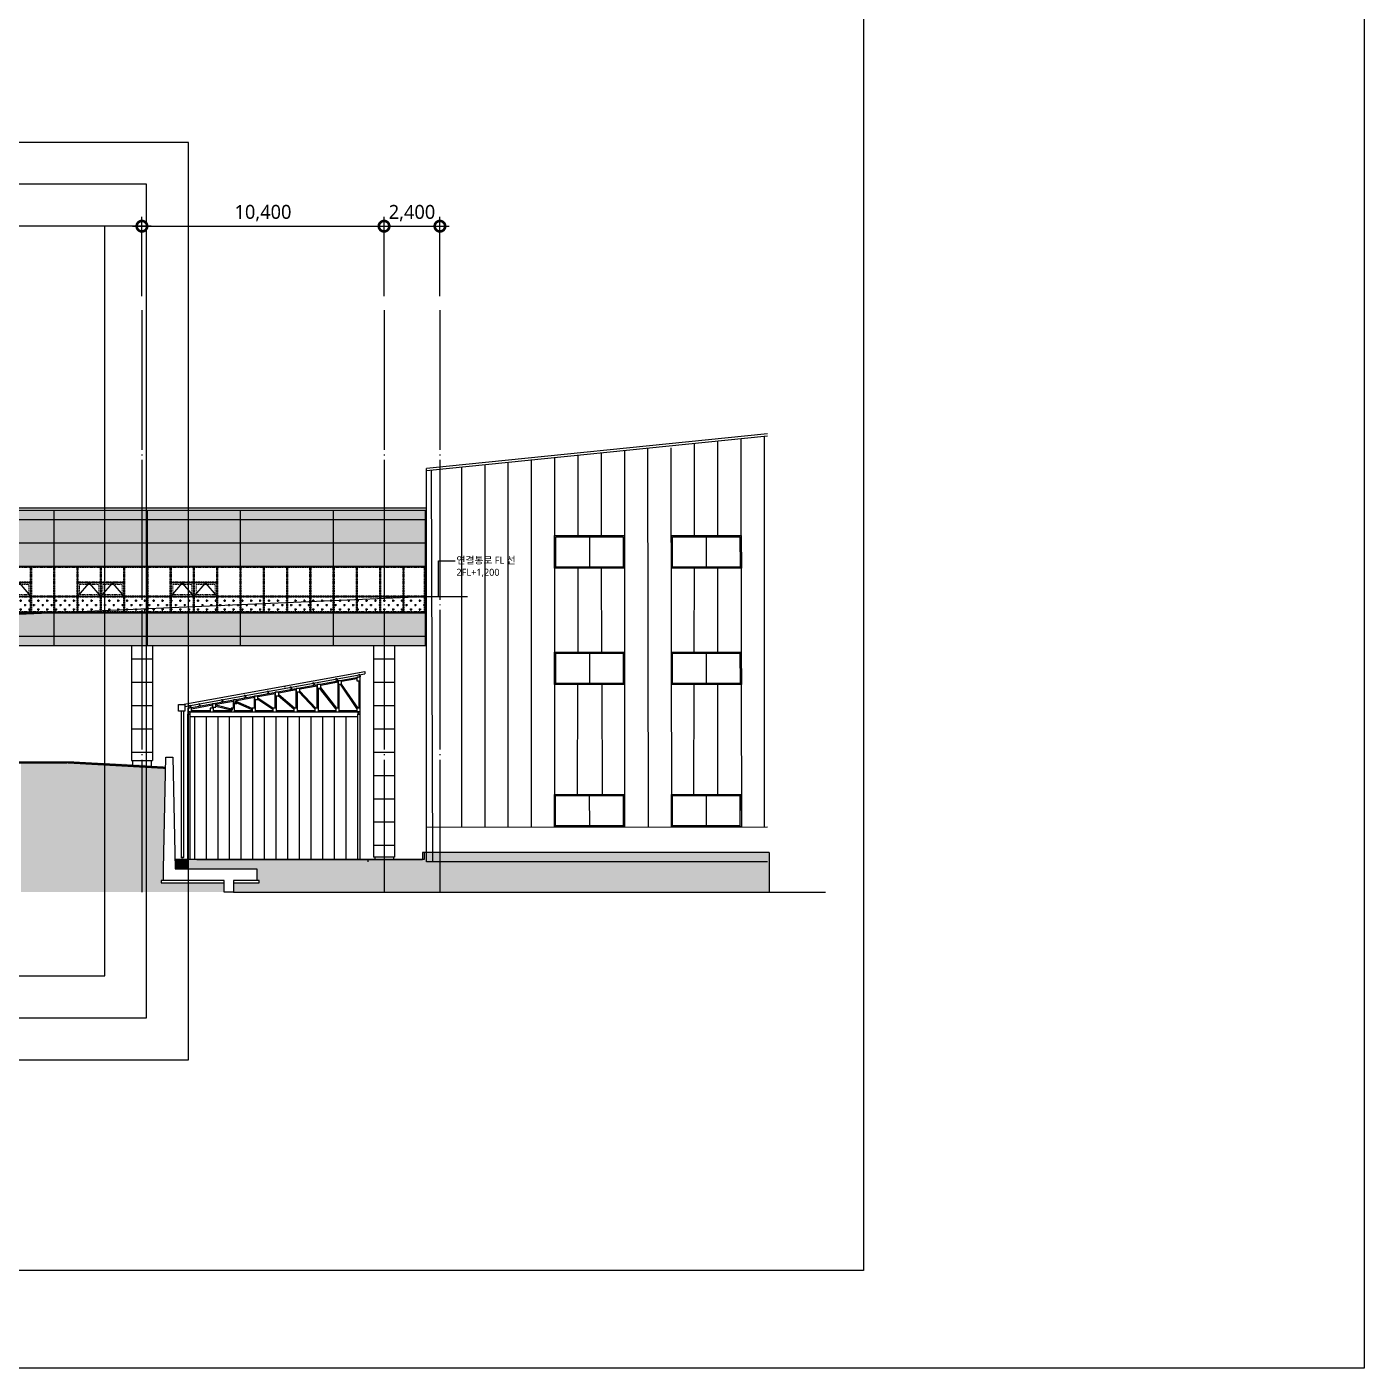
# Model space of a CAD drawing. Header units: millimetres. Extents: x -2325 to 334075, y -552635 to -11738.
# Drawn here: x 276631 to 334075, y -147450 to -89843 of the extents above; entities that cross this region are included whole.
import ezdxf
from ezdxf.xclip import XClip

# ---------------------------------------------------------------- set-up
doc = ezdxf.new("R2010")
doc.units = ezdxf.units.MM
doc.header["$LTSCALE"] = 200
doc.header["$XCLIPFRAME"] = 0
doc.linetypes.add('CEN-GAUN', pattern=[32.2, 30, -1, 0.2, -1])
doc.linetypes.add('HIDDEN', pattern=[0.375, 0.25, -0.125])
doc.layers.get('DEFPOINTS').update_dxf_attribs({"color": 137})
for name, color, linetype in [('backpanel', 252, 'Continuous'), ('CON', 2, 'Continuous'), ('ELE-3', 3, 'Continuous'), ('ELE-8', 8, 'Continuous'), ('HAT', 8, 'Continuous'), ('S-CON', 2, 'Continuous'), ('SOL-254', 254, 'Continuous'), ('WAL', 3, 'Continuous'), ('WIN-OPEN-LINE', 1, 'CEN-GAUN'), ('단면선', 2, 'Continuous')]:
    doc.layers.add(name, color=color, linetype=linetype)
doc.layers.add('CEN', color=1, linetype='CEN-GAUN', plot=False)
doc.layers.add('WIN', color=5, linetype='Continuous', lineweight=0)
doc.styles.add('$0$스타일1', font='malgun.ttf')
doc.styles.add('스타일1', font='malgun.ttf')
doc.dimstyles.new('CJA', dxfattribs={"dimscale": 300, "dimtxt": 2.7, "dimasz": 1, "dimexe": 2, "dimexo": 3, "dimgap": 1, "dimtad": 1, "dimdec": 0, "dimzin": 1, "dimdsep": 46, "dimlunit": 6, "dimtxsty": '$0$스타일1', "dimblk": 'CJDOT', "dimcen": 0.09, "dimdle": 1, "dimclrd": 256, "dimclre": 256, "dimclrt": 3, "dimadec": 0, "dimazin": 0, "dimtfac": 1, "dimtdec": 0, "dimtix": 1, "dimtmove": 2, "dimatfit": 3, "dimldrblk": 'CJDOT', "dimfxl": 1, "dimtolj": 1, "dimtzin": 1, "dimarcsym": 0})

# ---------------------------------------------------------------- blocks, each defined once
blk = doc.blocks.new('ww')
for p, q in [((37688, 70728), (45688, 70728)), ((37688, 69328), (37688, 70728)), ((37738, 70678), (45638, 70678)), ((37738, 69378), (37738, 70678)), ((39184, 70678), (39185, 69378)), ((40634, 70678), (40635, 69378)), ((40684, 70678), (40685, 69378)), ((42688, 70678), (42688, 69378)), ((42738, 70678), (42738, 69378)), ((44188, 70678), (44188, 69378)), ((45638, 70678), (45638, 69378)), ((45688, 70728), (45688, 69328)), ((45688, 69328), (37688, 69328)), ((45638, 69378), (37738, 69378))]:
    blk.add_line(p, q)
blk = doc.blocks.new('k')
at = {"layer": '단면선', "color": 0, "ltscale": 20}
for p, q in [((49123, 18691), (49830, 18691)), ((49123, 18489), (49830, 18489))]:
    blk.add_line(p, q, dxfattribs=at)
for centre, radius, start, end in [((49138, 18590), 102, 98.57434, 278.57434), ((49802, 18592), 103, 268.01544, 74.35178)]:
    blk.add_arc(centre, radius, start, end, dxfattribs=at)
blk = doc.blocks.new('5')
at = {"layer": 'ELE-8', "color": 252, "ltscale": 20}
for p, q in [((30000, 22184), (-500, 19084)), ((30000, 22084), (-500, 18984)), ((30000, 22184), (60493, 19085)), ((30000, 22084), (60493, 18985)), ((60493, 2184), (60493, 19085)), ((16049, 16109), (23949, 16109)), ((16049, 16059), (23949, 16059)), ((16049, 16009), (23949, 16009)), ((16049, 15959), (23949, 15959)), ((16049, 15909), (23949, 15909)), ((16049, 15859), (23949, 15859)), ((16049, 15809), (23949, 15809)), ((16049, 15759), (23949, 15759)), ((16049, 15709), (23949, 15709)), ((16049, 15659), (23949, 15659)), ((16049, 15609), (23949, 15609)), ((16049, 15559), (23949, 15559)), ((43951, 16109), (36051, 16109)), ((43951, 16059), (36051, 16059)), ((43951, 16009), (36051, 16009)), ((43951, 15959), (36051, 15959)), ((43951, 15909), (36051, 15909)), ((43951, 15859), (36051, 15859)), ((43951, 15809), (36051, 15809)), ((43951, 15759), (36051, 15759)), ((43951, 15709), (36051, 15709)), ((43951, 15659), (36051, 15659)), ((43951, 15609), (36051, 15609)), ((43951, 15559), (36051, 15559)), ((16049, 15509), (23949, 15509)), ((16049, 15459), (23949, 15459)), ((16049, 15409), (23949, 15409)), ((16049, 15359), (23949, 15359)), ((16049, 15309), (23949, 15309)), ((16049, 15259), (23949, 15259)), ((16049, 15209), (23949, 15209)), ((16049, 15159), (23949, 15159)), ((16049, 15109), (23949, 15109)), ((16049, 15059), (23949, 15059)), ((16049, 15009), (23949, 15009)), ((43951, 15509), (36051, 15509)), ((43951, 15459), (36051, 15459)), ((43951, 15409), (36051, 15409)), ((43951, 15359), (36051, 15359)), ((43951, 15309), (36051, 15309)), ((43951, 15259), (36051, 15259)), ((43951, 15209), (36051, 15209)), ((43951, 15159), (36051, 15159)), ((43951, 15109), (36051, 15109)), ((43951, 15059), (36051, 15059)), ((43951, 15009), (36051, 15009)), ((16049, 14959), (23949, 14959)), ((16049, 14909), (23949, 14909)), ((16049, 14859), (23949, 14859)), ((43951, 14959), (36051, 14959)), ((43951, 14909), (36051, 14909)), ((43951, 14859), (36051, 14859)), ((-2900, 8418), (-2900, 7220)), ((14400, 7984), (45600, 7984)), ((14400, 6784), (14400, 7984)), ((14400, 7784), (45600, 7784)), ((45600, 6784), (45600, 7984)), ((45600, 6984), (14400, 6984)), ((45600, 6784), (14400, 6784)), ((18002, 2584), (18002, 6784)), ((19997, 6632), (23997, 6631)), ((20047, 6585), (23947, 6584)), ((40003, 6632), (36003, 6631)), ((39953, 6585), (36053, 6584)), ((20046, 5785), (23946, 5784)), ((39954, 5785), (36054, 5784)), ((15404, 2584), (15404, 5284)), ((15404, 5284), (18604, 5284)), ((15454, 2584), (15454, 5284)), ((15565, 5284), (15565, 5284)), ((15940, 2584), (15940, 5284)), ((15990, 2584), (15990, 5284)), ((18052, 2584), (18052, 5284)), ((18554, 5284), (18554, 2584)), ((18604, 5284), (18604, 2584)), ((27589, 2584), (27589, 5284)), ((27589, 5284), (29389, 5284)), ((29389, 5284), (29389, 2584)), ((32411, 5284), (30611, 5284)), ((30611, 5284), (30611, 2584)), ((32411, 2584), (32411, 5284)), ((41409, 5284), (44609, 5284)), ((41409, 2584), (41409, 5284)), ((41459, 2584), (41459, 5284)), ((41570, 5284), (41570, 5284)), ((41945, 2584), (41945, 5284)), ((41995, 2584), (41995, 5284)), ((44007, 2584), (44007, 5284)), ((44057, 2584), (44057, 5284)), ((44559, 5284), (44559, 2584)), ((44609, 5284), (44609, 2584)), ((15404, 4727), (18604, 4721)), ((15404, 4677), (18604, 4671)), ((20046, 4985), (23946, 4984)), ((27589, 4942), (29389, 4942)), ((28489, 4942), (28493, 2584)), ((32411, 4942), (30611, 4942)), ((31511, 4942), (31507, 2584)), ((39954, 4985), (36054, 4984)), ((41409, 4727), (44609, 4721)), ((41409, 4677), (44609, 4671)), ((20046, 4185), (23946, 4184)), ((39954, 4185), (36054, 4184)), ((16306, 3705), (16803, 3705)), ((17237, 3705), (17734, 3705)), ((42311, 3705), (42808, 3705)), ((43242, 3705), (43739, 3705)), ((20046, 3385), (23946, 3384)), ((39954, 3385), (36054, 3384)), ((19996, 2585), (23996, 2584)), ((20046, 2635), (23946, 2634)), ((40004, 2585), (36004, 2584)), ((39954, 2635), (36054, 2634))]:
    blk.add_line(p, q, dxfattribs=at)
at = {"layer": 'ELE-8', "color": 252}
for p, q in [((23000, 21377), (23000, 16198)), ((24000, 21478), (24000, 16083)), ((25000, 21579), (25000, 7984)), ((26000, 21680), (26000, 7984)), ((27000, 21781), (27000, 7984)), ((28000, 21873), (28000, 7984)), ((29000, 21873), (29000, 7984)), ((31000, 21873), (31000, 7984)), ((32000, 21873), (32000, 7984)), ((33000, 21781), (33000, 7984)), ((34000, 21680), (34000, 7984)), ((35000, 21579), (35000, 7984)), ((36000, 21478), (36000, 16083)), ((37000, 21377), (37000, 16198)), ((17000, 20771), (17000, 16198)), ((18000, 20872), (18000, 16198)), ((19000, 20973), (19000, 16198)), ((20000, 20973), (19999, 16198)), ((21000, 21175), (21000, 16198)), ((22000, 21276), (22000, 16198)), ((38000, 21276), (38000, 16198)), ((39000, 21175), (39000, 16198)), ((40000, 20973), (40001, 16198)), ((41000, 20973), (41000, 16198)), ((42000, 20872), (42000, 16198)), ((43000, 20771), (43000, 16198)), ((11000, 20166), (10993, 16198)), ((12000, 20267), (12001, 16198)), ((13000, 20368), (13016, 11198)), ((14000, 20469), (14000, 3684)), ((16000, 20670), (16000, 7984)), ((44000, 20670), (44000, 7984)), ((46000, 20469), (46000, 3684)), ((47000, 20368), (46984, 11198)), ((48000, 20267), (47999, 16198)), ((49000, 20166), (49007, 16198)), ((6000, 19661), (6000, 16197)), ((7000, 19762), (7000, 16197)), ((8000, 19863), (8000, 16037)), ((9000, 19964), (9018, 3684)), ((10000, 19965), (10018, 3685)), ((50000, 19965), (49982, 3685)), ((51000, 19964), (50982, 3684)), ((52000, 19863), (52001, 16197)), ((53000, 19762), (53000, 16197)), ((54000, 19661), (54000, 16197)), ((-500, 19084), (-500, 2584)), ((1000, 19156), (1000, 3684)), ((2000, 19257), (2000, 16034)), ((3000, 19358), (3000, 3684)), ((4000, 19459), (3990, 3684)), ((5000, 19560), (5000, 16197)), ((55000, 19560), (55000, 16197)), ((56000, 19459), (56010, 3684)), ((57000, 19358), (57000, 3684)), ((58000, 19257), (58000, 16034)), ((59000, 19156), (59000, 3684)), ((-300, 19004), (-300, 2584)), ((60300, 19004), (60244, 2184)), ((4999, 16197), (7999, 16197)), ((4999, 14797), (4999, 16197)), ((5049, 16147), (7946, 16147)), ((5049, 14847), (5049, 16147)), ((6496, 16147), (6496, 14847)), ((7946, 16147), (7946, 14847)), ((7999, 16197), (8009, 14797)), ((10020, 14798), (10020, 16198)), ((10020, 16198), (13020, 16198)), ((10070, 14848), (10070, 16148)), ((10070, 16148), (12966, 16148)), ((11516, 16148), (11517, 14848)), ((12966, 16148), (12967, 14848)), ((13020, 16198), (13030, 14798)), ((25000, 16203), (26000, 16203)), ((25040, 16153), (25958, 16153)), ((25040, 14853), (25040, 16153)), ((25958, 14853), (25958, 16153)), ((35000, 16203), (34000, 16203)), ((34960, 16153), (34042, 16153)), ((34042, 14853), (34042, 16153)), ((34960, 14853), (34960, 16153)), ((46980, 16198), (46970, 14798)), ((49980, 16198), (46980, 16198)), ((47034, 16148), (47033, 14848)), ((49930, 16148), (47034, 16148)), ((48484, 16148), (48483, 14848)), ((49930, 14848), (49930, 16148)), ((49980, 14798), (49980, 16198)), ((52001, 16197), (51991, 14797)), ((55001, 16197), (52001, 16197)), ((54951, 16147), (52054, 16147)), ((52054, 16147), (52054, 14847)), ((53504, 16147), (53504, 14847)), ((54951, 14847), (54951, 16147)), ((55001, 14797), (55001, 16197)), ((2000, 16034), (2000, 3684)), ((58000, 16034), (58000, 3684)), ((4999, 14797), (4997, 3684)), ((8009, 14797), (4999, 14797)), ((7946, 14847), (5049, 14847)), ((6007, 14797), (5995, 11197)), ((7001, 14797), (7019, 11197)), ((8009, 14797), (8008, 3684)), ((13030, 14798), (10020, 14798)), ((12967, 14848), (10070, 14848)), ((10991, 14798), (10984, 11198)), ((12002, 14798), (12003, 11198)), ((17000, 14798), (17000, 11198)), ((18000, 14798), (18000, 11198)), ((19000, 14798), (19000, 11198)), ((19999, 14798), (19998, 11198)), ((21000, 14798), (21000, 11198)), ((22000, 14798), (22000, 11198)), ((23000, 14798), (23000, 11198)), ((23999, 14798), (24000, 11083)), ((26000, 14803), (25000, 14803)), ((25958, 14853), (25040, 14853)), ((34000, 14803), (35000, 14803)), ((34042, 14853), (34960, 14853)), ((36001, 14798), (36000, 11083)), ((37000, 14798), (37000, 11198)), ((38000, 14798), (38000, 11198)), ((39000, 14798), (39000, 11198)), ((40001, 14798), (40002, 11198)), ((41000, 14798), (41000, 11198)), ((42000, 14798), (42000, 11198)), ((43000, 14798), (43000, 11198)), ((46970, 14798), (49980, 14798)), ((47033, 14848), (49930, 14848)), ((47998, 14798), (47997, 11198)), ((49009, 14798), (49016, 11198)), ((51991, 14797), (51992, 3684)), ((51991, 14797), (55001, 14797)), ((52054, 14847), (54951, 14847)), ((52999, 14797), (52981, 11197)), ((53993, 14797), (54005, 11197)), ((55001, 14797), (55003, 3684)), ((4999, 11197), (7999, 11197)), ((4999, 9797), (4999, 11197)), ((5049, 11147), (7946, 11147)), ((5049, 9847), (5049, 11147)), ((6496, 11147), (6496, 9847)), ((7946, 11147), (7946, 9847)), ((7999, 11197), (8009, 9797)), ((10020, 11198), (13020, 11198)), ((10020, 9798), (10020, 11198)), ((10070, 11148), (12966, 11148)), ((10070, 9848), (10070, 11148)), ((11516, 11148), (11517, 9848)), ((12966, 11148), (12967, 9848)), ((13020, 11198), (13030, 9798)), ((25000, 11198), (26000, 11198)), ((25040, 11148), (25958, 11148)), ((25040, 9848), (25040, 11148)), ((25958, 9848), (25958, 11148)), ((35000, 11198), (34000, 11198)), ((34960, 11148), (34042, 11148)), ((34042, 9848), (34042, 11148)), ((34960, 9848), (34960, 11148)), ((46980, 11198), (46970, 9798)), ((49980, 11198), (46980, 11198)), ((47034, 11148), (47033, 9848)), ((49930, 11148), (47034, 11148)), ((48484, 11148), (48483, 9848)), ((49930, 9848), (49930, 11148)), ((49980, 9798), (49980, 11198)), ((52001, 11197), (51991, 9797)), ((55001, 11197), (52001, 11197)), ((54951, 11147), (52054, 11147)), ((52054, 11147), (52054, 9847)), ((53504, 11147), (53504, 9847)), ((54951, 9847), (54951, 11147)), ((55001, 9797), (55001, 11197)), ((8009, 9797), (4999, 9797)), ((7946, 9847), (5049, 9847)), ((5990, 9797), (5973, 5084)), ((7026, 9797), (7049, 5084)), ((13030, 9798), (10020, 9798)), ((12967, 9848), (10070, 9848)), ((10982, 9798), (10974, 5085)), ((12004, 9798), (12005, 5085)), ((13018, 9798), (13029, 3685)), ((17000, 9798), (17000, 7984)), ((18000, 9798), (18000, 7984)), ((19000, 9798), (19000, 7984)), ((19997, 9798), (19997, 7984)), ((21000, 9798), (21000, 7984)), ((22000, 9798), (22000, 7984)), ((23000, 9798), (23000, 7984)), ((24000, 9798), (24000, 7984)), ((26000, 9798), (25000, 9798)), ((25958, 9848), (25040, 9848)), ((34000, 9798), (35000, 9798)), ((34042, 9848), (34960, 9848)), ((36000, 9798), (36000, 7984)), ((37000, 9798), (37000, 7984)), ((38000, 9798), (38000, 7984)), ((39000, 9798), (39000, 7984)), ((40003, 9798), (40003, 7984)), ((41000, 9798), (41000, 7984)), ((42000, 9798), (42000, 7984)), ((43000, 9798), (43000, 7984)), ((46970, 9798), (49980, 9798)), ((46982, 9798), (46971, 3685)), ((47033, 9848), (49930, 9848)), ((47996, 9798), (47995, 5085)), ((49018, 9798), (49026, 5085)), ((51991, 9797), (55001, 9797)), ((52054, 9847), (54951, 9847)), ((52974, 9797), (52951, 5084)), ((54010, 9797), (54027, 5084)), ((-2900, 8418), (-500, 8418)), ((-2900, 8218), (-500, 8218)), ((30000, 8584), (30000, -316)), ((-500, 7418), (-2900, 7419)), ((-500, 7218), (-2900, 7220)), ((16000, 6784), (15990, 5284)), ((17000, 6784), (17000, 5284)), ((19000, 6784), (19000, 3684)), ((19997, 6632), (19996, 2585)), ((20047, 6585), (20046, 2635)), ((23947, 6584), (23946, 2634)), ((23997, 6631), (23996, 2584)), ((25000, 3683), (25000, 6784)), ((26000, 3683), (26000, 6784)), ((27000, 6784), (27000, 3684)), ((28000, 6784), (28000, 5284)), ((29000, 6784), (29000, 5284)), ((31000, 6784), (31000, 5284)), ((32000, 6784), (32000, 5284)), ((33000, 6784), (33000, 3684)), ((34000, 3683), (34000, 6784)), ((35000, 3683), (35000, 6784)), ((36003, 6631), (36004, 2584)), ((36053, 6584), (36054, 2634)), ((39953, 6585), (39954, 2635)), ((40003, 6632), (40004, 2585)), ((41000, 6784), (41000, 3684)), ((42000, 6784), (42000, 5284)), ((43000, 6784), (43000, 5284)), ((44000, 6784), (44007, 5284)), ((4997, 5084), (7997, 5084)), ((4997, 3684), (4997, 5084)), ((5047, 5034), (7944, 5034)), ((5047, 3734), (5047, 5034)), ((6494, 5034), (6495, 3734)), ((7944, 5034), (7945, 3734)), ((7997, 5084), (8008, 3684)), ((10018, 5085), (13018, 5085)), ((10018, 3685), (10018, 5085)), ((10068, 5035), (12965, 5035)), ((10068, 3735), (10068, 5035)), ((11515, 5035), (11516, 3735)), ((12965, 5035), (12966, 3735)), ((13018, 5085), (13029, 3685)), ((17000, 4674), (16999, 2584)), ((25000, 5083), (26000, 5083)), ((25040, 5033), (25958, 5033)), ((25040, 3733), (25040, 5033)), ((25958, 3733), (25958, 5033)), ((35000, 5083), (34000, 5083)), ((34960, 5033), (34042, 5033)), ((34042, 3733), (34042, 5033)), ((34960, 3733), (34960, 5033)), ((43005, 4674), (43004, 2584)), ((46982, 5085), (46971, 3685)), ((49982, 5085), (46982, 5085)), ((47035, 5035), (47034, 3735)), ((49932, 5035), (47035, 5035)), ((48485, 5035), (48484, 3735)), ((49932, 3735), (49932, 5035)), ((49982, 3685), (49982, 5085)), ((52003, 5084), (51992, 3684)), ((55003, 5084), (52003, 5084)), ((52056, 5034), (52055, 3734)), ((54953, 5034), (52056, 5034)), ((53506, 5034), (53505, 3734)), ((54953, 3734), (54953, 5034)), ((55003, 3684), (55003, 5084)), ((-300, 3684), (15404, 3684)), ((7945, 3734), (5047, 3734)), ((13029, 3685), (10018, 3685)), ((12966, 3735), (10068, 3735)), ((18604, 3684), (19996, 3684)), ((23996, 3684), (27589, 3684)), ((26000, 3683), (25000, 3683)), ((25958, 3733), (25040, 3733)), ((29389, 3684), (30611, 3684)), ((36004, 3684), (32411, 3684)), ((34000, 3683), (35000, 3683)), ((34042, 3733), (34960, 3733)), ((41409, 3684), (40004, 3684)), ((60493, 3677), (44609, 3684)), ((46971, 3685), (49982, 3685)), ((47034, 3735), (49932, 3735)), ((51992, 3684), (55003, 3684)), ((52055, 3734), (54953, 3734)), ((-4200, 2584), (60675, 2584)), ((60675, 2584), (60675, 2284)), ((-4200, 2184), (60493, 2184)), ((70376, 2284), (60675, 2284))]:
    blk.add_line(p, q, dxfattribs=at)
for name, p in [('ww', (-21689, -54530)), ('ww', (-21688, -59530)), ('k', (-28878, -13996)), ('k', (-27930, -13996)), ('k', (-27011, -13996)), ('k', (-26105, -13996))]:
    blk.add_blockref(name, p, dxfattribs=at)
at = {"layer": 'ELE-8', "color": 252, "xscale": -1}
for name, p in [('ww', (81689, -54530)), ('ww', (81688, -59530)), ('k', (86105, -13996)), ('k', (87011, -13996)), ('k', (87930, -13996)), ('k', (88878, -13996))]:
    blk.add_blockref(name, p, dxfattribs=at)
blk = doc.blocks.new('23267')
at = {"layer": 'S-CON', "color": 252}
for p, q in [((3710, 5791), (3600, 1000)), ((4010, 5791), (3710, 5791)), ((4100, 1000), (4010, 5791)), ((3600, 1000), (100, 1000)), ((100, 1000), (100, 500)), ((4100, 500), (4100, 1000)), ((0, 400), (0, 500)), ((0, 500), (100, 500)), ((1100, 400), (0, 400)), ((100, 500), (1100, 500)), ((1100, 500), (1100, 0)), ((1100, 0), (1500, 0)), ((1500, 0), (1500, 500)), ((1500, 500), (4100, 500)), ((4200, 400), (1500, 400)), ((4100, 500), (4200, 500)), ((4200, 500), (4200, 400))]:
    blk.add_line(p, q, dxfattribs=at)
blk = doc.blocks.new('22동')
at = {"layer": 'ELE-8'}
h = blk.add_hatch(dxfattribs=at)
h.set_pattern_fill('_USER,N', color=252, scale=500, angle=90, style=0, pattern_type=0)
h.set_pattern_definition([(90, (-32343.63, 121800.8), (-500, 3e-14), [])])
h.paths.add_polyline_path([(3485, -3806), (3485, 2344), (-3715, 2344), (-3715, -3806)])
at = {"layer": 'ELE-8', "color": 252}
for p, q in [((-4015, 4278), (-4015, 4177)), ((3835, 2852), (-4015, 4278)), ((3718, 2772), (-4015, 4177)), ((3585, 2694), (-3815, 4048)), ((-3815, 2694), (-3815, 4048)), ((-3765, 2694), (-3765, 3871)), ((-3719, 2694), (-3015, 3733)), ((-3015, 3851), (-3665, 3970)), ((-3665, 2685), (-2961, 3724)), ((-2915, 2694), (-2915, 3724)), ((-2115, 3686), (-2865, 3823)), ((-2865, 2694), (-2865, 3823)), ((-2813, 2694), (-2115, 3580)), ((-2765, 2674), (-2067, 3560)), ((-2015, 2694), (-2015, 3560)), ((-1215, 3522), (-1965, 3659)), ((-1965, 2694), (-1965, 3659)), ((-315, 3357), (-1065, 3494)), ((-1065, 2694), (-1065, 3494)), ((-1904, 2694), (-1215, 3427)), ((-1865, 2663), (-1176, 3395)), ((-1115, 2694), (-1115, 3395)), ((-991, 2694), (-315, 3274)), ((-965, 2651), (-289, 3230)), ((-215, 2694), (-215, 3230)), ((585, 3192), (-165, 3330)), ((-165, 2694), (-165, 3330)), ((-65, 2693), (585, 3121)), ((-65, 2633), (592, 3066)), ((685, 2694), (685, 3066)), ((1485, 3028), (735, 3165)), ((735, 2694), (735, 3165)), ((835, 2680), (1550, 2999)), ((835, 2625), (1570, 2953)), ((1585, 2694), (1585, 2901)), ((2385, 2863), (1635, 3000)), ((1635, 2694), (1635, 3000)), ((-3815, -3806), (-3815, 2444)), ((-3715, -3806), (-3715, 2444)), ((3485, 2344), (-3715, 2344)), ((3485, 2344), (-3715, 2344)), ((-2915, 2594), (-3665, 2594)), ((3435, 2544), (-3665, 2544)), ((-2015, 2594), (-2765, 2594)), ((-1115, 2594), (-1865, 2594)), ((-215, 2594), (-965, 2594)), ((685, 2594), (-65, 2594)), ((1585, 2594), (835, 2594)), ((1654, 2644), (2385, 2819)), ((1666, 2595), (2385, 2768)), ((2485, 2594), (1735, 2594)), ((2485, 2694), (2485, 2736)), ((3435, 2671), (2535, 2836)), ((2535, 2694), (2535, 2836)), ((3435, 2594), (2635, 2594)), ((3485, -3806), (3485, 2444)), ((3585, -3806), (3585, 2444)), ((3777, 2573), (3777, -3723)), ((3877, 2573), (3877, -3723)), ((-4140, -3806), (-4140, -3906)), ((-4140, -3806), (3910, -3806)), ((3910, -3806), (3910, -3906)), ((3910, -3906), (4142, -3906))]:
    blk.add_line(p, q, dxfattribs=at)
for points in [[(-3748, 4137), (-3797, 4146), (-3815, 4048), (-3766, 4039), (-3762, 4059), (-3767, 4060), (-3770, 4045), (-3809, 4052), (-3793, 4141), (-3754, 4133), (-3756, 4119), (-3751, 4118)], [(-3665, 3871), (-3815, 3871), (-3815, 4048), (-3665, 4021)], [(-2865, 3724), (-3015, 3724), (-3015, 3874), (-2865, 3874)], [(-2764, 3958), (-2813, 3967), (-2831, 3868), (-2782, 3859), (-2778, 3879), (-2783, 3880), (-2786, 3865), (-2825, 3872), (-2809, 3961), (-2770, 3953), (-2773, 3939), (-2768, 3938)], [(-1965, 3560), (-2115, 3560), (-2115, 3710), (-1965, 3710)], [(-1780, 3778), (-1830, 3787), (-1848, 3688), (-1798, 3679), (-1795, 3699), (-1800, 3700), (-1802, 3685), (-1842, 3692), (-1826, 3781), (-1786, 3774), (-1789, 3759), (-1784, 3758)], [(-1065, 3395), (-1215, 3395), (-1215, 3545), (-1065, 3545)], [(-797, 3598), (-846, 3607), (-864, 3508), (-815, 3499), (-811, 3519), (-816, 3520), (-819, 3505), (-858, 3512), (-842, 3601), (-803, 3594), (-805, 3579), (-800, 3578)], [(-165, 3230), (-315, 3230), (-315, 3380), (-165, 3380)], [(187, 3418), (138, 3427), (120, 3328), (169, 3319), (173, 3339), (168, 3340), (165, 3325), (126, 3332), (142, 3421), (181, 3414), (178, 3399), (183, 3398)], [(735, 3066), (585, 3066), (585, 3216), (735, 3216)], [(1171, 3238), (1121, 3247), (1103, 3148), (1153, 3139), (1156, 3159), (1151, 3160), (1149, 3145), (1109, 3152), (1125, 3241), (1165, 3234), (1162, 3219), (1167, 3218)], [(1635, 2901), (1485, 2901), (1485, 3051), (1635, 3051)], [(2154, 3058), (2105, 3067), (2087, 2968), (2136, 2959), (2140, 2979), (2135, 2980), (2132, 2965), (2093, 2972), (2109, 3061), (2148, 3054), (2146, 3039), (2151, 3038)], [(2535, 2736), (2385, 2736), (2385, 2886), (2535, 2886)], [(3138, 2878), (3089, 2887), (3071, 2788), (3120, 2780), (3124, 2799), (3119, 2800), (3116, 2785), (3077, 2793), (3093, 2881), (3132, 2874), (3129, 2859), (3134, 2858)], [(-3665, 2544), (-3815, 2544), (-3815, 2694), (-3665, 2694)], [(-3715, 2444), (-3815, 2444), (-3815, 2544), (-3715, 2544)], [(-3719, 2448), (-3811, 2448), (-3811, 2540), (-3719, 2540)], [(-2765, 2544), (-2915, 2544), (-2915, 2694), (-2765, 2694)], [(-1865, 2544), (-2015, 2544), (-2015, 2694), (-1865, 2694)], [(-965, 2544), (-1115, 2544), (-1115, 2694), (-965, 2694)], [(-65, 2544), (-215, 2544), (-215, 2694), (-65, 2694)], [(835, 2544), (685, 2544), (685, 2694), (835, 2694)], [(1735, 2544), (1585, 2544), (1585, 2694), (1735, 2694)], [(2635, 2544), (2485, 2544), (2485, 2694), (2635, 2694)], [(3531, 2806), (3482, 2815), (3464, 2717), (3513, 2708), (3517, 2727), (3512, 2728), (3509, 2713), (3470, 2721), (3486, 2809), (3526, 2802), (3523, 2787), (3528, 2786)], [(3585, 2444), (3485, 2444), (3485, 2544), (3585, 2544)], [(3581, 2448), (3489, 2448), (3489, 2540), (3581, 2540)], [(3718, 2573), (3995, 2573), (3995, 2852), (3718, 2852)]]:
    blk.add_lwpolyline(points, close=True, dxfattribs=at)
at = {"layer": 'ELE-8', "color": 252, "const_width": 40}
blk.add_lwpolyline([(-596, 3624, 1), (-556, 3624, 1)], format="xyb", close=True, dxfattribs=at)
at = {"layer": 'ELE-8', "color": 252}
blk.add_lwpolyline([(3435, 2722), (3585, 2694), (3585, 2544), (3435, 2544), (3435, 2722)], dxfattribs=at)
at = {"layer": 'ELE-8', "color": 252, "extrusion": (0, 0, -1)}
blk.add_ellipse((3827, -3723), major_axis=(-50, 0), ratio=0.373538, dxfattribs=at)
blk = doc.blocks.new('_DotSmall')
at = {"color": 0, "linetype": 'ByBlock', "const_width": 0.5}
blk.add_lwpolyline([(-0.0625, 0, 1), (0.0625, 0, 1)], format="xyb", close=True, dxfattribs=at)
blk = doc.blocks.new('*D140')
at = {"layer": 'DEFPOINTS', "lineweight": -2, "transparency": 16777216}
for p, q in [((281975, -98406), (266925, -98406)), ((267325, -101406), (267325, -98006)), ((281575, -101406), (281575, -98006))]:
    blk.add_line(p, q, dxfattribs=at)
at = {"layer": 'DEFPOINTS', "color": 0, "transparency": 16777216}
for p in [(267325, -98406), (267325, -102006), (281575, -102006)]:
    blk.add_point(p, dxfattribs=at)
at = {"layer": 'DEFPOINTS', "lineweight": -2, "transparency": 16777216, "xscale": 900, "yscale": 900, "zscale": 900, "rotation": 180}
blk.add_blockref('_DotSmall', (267325, -98406), dxfattribs=at)
at = {"layer": 'DEFPOINTS', "lineweight": -2, "transparency": 16777216, "xscale": 900, "yscale": 900, "zscale": 900}
blk.add_blockref('_DotSmall', (281575, -98406), dxfattribs=at)
at = {"layer": 'DEFPOINTS', "color": 3, "transparency": 16777216, "insert": (274450, -97844), "char_height": 600, "attachment_point": 5, "style": '$0$스타일1'}
blk.add_mtext('\\A1;14,250', dxfattribs=at)
blk = doc.blocks.new('CJDOT')
blk.add_line((-2, 0), (2, 0))
at = {"const_width": 0.5}
blk.add_lwpolyline([(-0.25, 0, 1), (0.25, 0, 1)], format="xyb", close=True, dxfattribs=at)
blk = doc.blocks.new('*D141')
at = {"layer": 'DEFPOINTS', "lineweight": -2, "transparency": 16777216}
for p, q in [((281175, -98406), (292375, -98406)), ((281575, -101406), (281575, -98006)), ((291975, -101406), (291975, -98006))]:
    blk.add_line(p, q, dxfattribs=at)
at = {"layer": 'DEFPOINTS', "color": 0, "transparency": 16777216}
for p in [(291975, -98406), (281575, -102006), (291975, -102006)]:
    blk.add_point(p, dxfattribs=at)
at = {"layer": 'DEFPOINTS', "lineweight": -2, "transparency": 16777216, "xscale": 900, "yscale": 900, "zscale": 900, "rotation": 180}
blk.add_blockref('_DotSmall', (281575, -98406), dxfattribs=at)
at = {"layer": 'DEFPOINTS', "lineweight": -2, "transparency": 16777216, "xscale": 900, "yscale": 900, "zscale": 900}
blk.add_blockref('_DotSmall', (291975, -98406), dxfattribs=at)
at = {"layer": 'DEFPOINTS', "color": 3, "transparency": 16777216, "insert": (286775, -97844), "char_height": 600, "attachment_point": 5, "style": '$0$스타일1'}
blk.add_mtext('\\A1;10,400', dxfattribs=at)
blk = doc.blocks.new('*D142')
at = {"layer": 'DEFPOINTS', "lineweight": -2, "transparency": 16777216}
for p, q in [((291575, -98406), (294775, -98406)), ((291975, -101406), (291975, -98006)), ((294375, -101406), (294375, -98006))]:
    blk.add_line(p, q, dxfattribs=at)
at = {"layer": 'DEFPOINTS', "color": 0, "transparency": 16777216}
for p in [(294375, -98406), (291975, -102006), (294375, -102006)]:
    blk.add_point(p, dxfattribs=at)
at = {"layer": 'DEFPOINTS', "lineweight": -2, "transparency": 16777216, "xscale": 900, "yscale": 900, "zscale": 900, "rotation": 180}
blk.add_blockref('_DotSmall', (291975, -98406), dxfattribs=at)
at = {"layer": 'DEFPOINTS', "lineweight": -2, "transparency": 16777216, "xscale": 900, "yscale": 900, "zscale": 900}
blk.add_blockref('_DotSmall', (294375, -98406), dxfattribs=at)
at = {"layer": 'DEFPOINTS', "color": 3, "transparency": 16777216, "insert": (293175, -97846), "char_height": 600, "attachment_point": 5, "style": '$0$스타일1'}
blk.add_mtext('\\A1;2,400', dxfattribs=at)
blk = doc.blocks.new('B-AW-45')
at = {"layer": 'backpanel'}
h = blk.add_hatch(dxfattribs=at)
h.set_pattern_fill('CROSS', color=256, scale=30)
h.set_pattern_definition([(0, (-5, 0), (190.5, 190.5), [95.25, -285.75]), (90, (42.62, -47.62), (-190.5, 190.5), [95.25, -285.75])])
h.paths.add_polyline_path([(10, 1200), (-900, 1200), (-900, 560), (10, 560)])
h = blk.add_hatch(dxfattribs=at)
h.set_pattern_fill('CROSS', color=256, scale=30)
h.paths.add_polyline_path([(1005, 1200), (65, 1200), (65, 560), (1005, 560)])
h = blk.add_hatch(dxfattribs=at)
h.set_pattern_fill('CROSS', color=256, scale=30)
h.paths.add_polyline_path([(2005, 1200), (1065, 1200), (1065, 560), (2005, 560)])
h = blk.add_hatch(dxfattribs=at)
h.set_pattern_fill('CROSS', color=256, scale=30)
h.paths.add_polyline_path([(3005, 1200), (2065, 1200), (2065, 560), (3005, 560)])
h = blk.add_hatch(dxfattribs=at)
h.set_pattern_fill('CROSS', color=256, scale=30)
h.paths.add_polyline_path([(4005, 1200), (3065, 1200), (3065, 560), (4005, 560)])
h = blk.add_hatch(dxfattribs=at)
h.set_pattern_fill('CROSS', color=256, scale=30)
h.paths.add_polyline_path([(5005, 1200), (4065, 1200), (4065, 560), (5005, 560)])
h = blk.add_hatch(dxfattribs=at)
h.set_pattern_fill('CROSS', color=256, scale=30)
h.paths.add_polyline_path([(6005, 1200), (5065, 1200), (5065, 560), (6005, 560)])
h = blk.add_hatch(dxfattribs=at)
h.set_pattern_fill('CROSS', color=256, scale=30)
h.paths.add_polyline_path([(7005, 1200), (6065, 1200), (6065, 560), (7005, 560)])
h = blk.add_hatch(dxfattribs=at)
h.set_pattern_fill('CROSS', color=256, scale=30)
h.paths.add_polyline_path([(8005, 1200), (7065, 1200), (7065, 560), (8005, 560)])
h = blk.add_hatch(dxfattribs=at)
h.set_pattern_fill('CROSS', color=256, scale=30)
h.paths.add_polyline_path([(9005, 1200), (8065, 1200), (8065, 560), (9005, 560)])
h = blk.add_hatch(dxfattribs=at)
h.set_pattern_fill('CROSS', color=256, scale=30)
h.paths.add_polyline_path([(10005, 1200), (9065, 1200), (9065, 560), (10005, 560)])
h = blk.add_hatch(dxfattribs=at)
h.set_pattern_fill('CROSS', color=256, scale=30)
h.paths.add_polyline_path([(11005, 1200), (10065, 1200), (10065, 560), (11005, 560)])
h = blk.add_hatch(dxfattribs=at)
h.set_pattern_fill('CROSS', color=256, scale=30)
h.paths.add_polyline_path([(12005, 1200), (11065, 1200), (11065, 560), (12005, 560)])
h = blk.add_hatch(dxfattribs=at)
h.set_pattern_fill('CROSS', color=256, scale=30)
h.paths.add_polyline_path([(13005, 1200), (12065, 1200), (12065, 560), (13005, 560)])
h = blk.add_hatch(dxfattribs=at)
h.set_pattern_fill('CROSS', color=256, scale=30)
h.paths.add_polyline_path([(14005, 1200), (13065, 1200), (13065, 560), (14005, 560)])
h = blk.add_hatch(dxfattribs=at)
h.set_pattern_fill('CROSS', color=256, scale=30)
h.paths.add_polyline_path([(15005, 1200), (14065, 1200), (14065, 560), (15005, 560)])
h = blk.add_hatch(dxfattribs=at)
h.set_pattern_fill('CROSS', color=256, scale=30)
h.paths.add_polyline_path([(16005, 1200), (15065, 1200), (15065, 560), (16005, 560)])
h = blk.add_hatch(dxfattribs=at)
h.set_pattern_fill('CROSS', color=256, scale=30)
h.paths.add_polyline_path([(17005, 1200), (16065, 1200), (16065, 560), (17005, 560)])
h = blk.add_hatch(dxfattribs=at)
h.set_pattern_fill('CROSS', color=256, scale=30)
h.paths.add_polyline_path([(18005, 1200), (17065, 1200), (17065, 560), (18005, 560)])
h = blk.add_hatch(dxfattribs=at)
h.set_pattern_fill('CROSS', color=256, scale=30)
h.paths.add_polyline_path([(19005, 1200), (18065, 1200), (18065, 560), (19005, 560)])
h = blk.add_hatch(dxfattribs=at)
h.set_pattern_fill('CROSS', color=256, scale=30)
h.paths.add_polyline_path([(20005, 1200), (19065, 1200), (19065, 560), (20005, 560)])
h = blk.add_hatch(dxfattribs=at)
h.set_pattern_fill('CROSS', color=256, scale=30)
h.paths.add_polyline_path([(21005, 1200), (20065, 1200), (20065, 560), (21005, 560)])
h = blk.add_hatch(dxfattribs=at)
h.set_pattern_fill('CROSS', color=256, scale=30)
h.paths.add_polyline_path([(22005, 1200), (21065, 1200), (21065, 560), (22005, 560)])
h = blk.add_hatch(dxfattribs=at)
h.set_pattern_fill('CROSS', color=256, scale=30)
h.paths.add_polyline_path([(23005, 1200), (22065, 1200), (22065, 560), (23005, 560)])
h = blk.add_hatch(dxfattribs=at)
h.set_pattern_fill('CROSS', color=256, scale=30)
h.paths.add_polyline_path([(24005, 1200), (23065, 1200), (23065, 560), (24005, 560)])
h = blk.add_hatch(dxfattribs=at)
h.set_pattern_fill('CROSS', color=256, scale=30)
h.paths.add_polyline_path([(25005, 1200), (24065, 1200), (24065, 560), (25005, 560)])
h = blk.add_hatch(dxfattribs=at)
h.set_pattern_fill('CROSS', color=256, scale=30)
h.paths.add_polyline_path([(26005, 1200), (25065, 1200), (25065, 560), (26005, 560)])
h = blk.add_hatch(dxfattribs=at)
h.set_pattern_fill('CROSS', color=256, scale=30)
h.paths.add_polyline_path([(26925, 1200), (26065, 1200), (26065, 560), (26925, 560)])
at = {"layer": 'WIN', "color": 252}
for p, q in [((-880, 2470), (-880, 530)), ((-880, 2470), (26955, 2470)), ((35, 2470), (35, 530)), ((1035, 2470), (1035, 530)), ((2035, 2470), (2035, 530)), ((3035, 2470), (3035, 530)), ((4035, 2470), (4035, 530)), ((5035, 2470), (5035, 530)), ((6035, 2470), (6035, 530)), ((7035, 2470), (7035, 530)), ((8035, 2470), (8035, 530)), ((9035, 2470), (9035, 530)), ((10035, 2470), (10035, 530)), ((11035, 2470), (11035, 530)), ((12035, 2470), (12035, 530)), ((13035, 2470), (13035, 530)), ((14035, 2470), (14035, 530)), ((15035, 2470), (15035, 530)), ((16035, 2470), (16035, 530)), ((17035, 2470), (17035, 530)), ((18035, 2470), (18035, 530)), ((19035, 2470), (19035, 530)), ((20035, 2470), (20035, 530)), ((21035, 2470), (21035, 530)), ((22035, 2470), (22035, 530)), ((23035, 2470), (23035, 530)), ((24035, 2470), (24035, 530)), ((25035, 2470), (25035, 530)), ((26035, 2470), (26035, 530)), ((10035, 1800), (8035, 1800)), ((14035, 1800), (12035, 1800)), ((18035, 1800), (16035, 1800)), ((22035, 1800), (20035, 1800)), ((-880, 1200), (26955, 1200)), ((-880, 530), (26955, 530))]:
    blk.add_line(p, q, dxfattribs=at)
at = {"layer": 'WIN', "color": 252, "linetype": 'HIDDEN'}
for p, q in [((-850, 2470), (-850, 530)), ((-850, 2440), (5, 2440)), ((5, 2470), (5, 530)), ((65, 2470), (65, 530)), ((65, 2440), (1005, 2440)), ((1005, 2470), (1005, 530)), ((1065, 2470), (1065, 530)), ((1065, 2440), (2005, 2440)), ((2005, 2470), (2005, 530)), ((2065, 2470), (2065, 530)), ((2065, 2440), (3005, 2440)), ((3005, 2470), (3005, 530)), ((3065, 2470), (3065, 530)), ((3065, 2440), (4005, 2440)), ((4005, 2470), (4005, 530)), ((4065, 2470), (4065, 530)), ((4065, 2440), (5005, 2440)), ((5005, 2470), (5005, 530)), ((5065, 2470), (5065, 530)), ((5065, 2440), (6005, 2440)), ((6005, 2470), (6005, 530)), ((6065, 2470), (6065, 530)), ((6065, 2440), (7005, 2440)), ((7005, 2470), (7005, 530)), ((7065, 2470), (7065, 530)), ((7065, 2440), (8005, 2440)), ((8005, 2470), (8005, 530)), ((8065, 2470), (8065, 530)), ((8065, 2440), (9005, 2440)), ((9005, 2470), (9005, 530)), ((9065, 2470), (9065, 530)), ((9065, 2440), (10005, 2440)), ((10005, 2470), (10005, 530)), ((10065, 2470), (10065, 530)), ((10065, 2440), (11005, 2440)), ((11005, 2470), (11005, 530)), ((11065, 2470), (11065, 530)), ((11065, 2440), (12005, 2440)), ((12005, 2470), (12005, 530)), ((12065, 2470), (12065, 530)), ((12065, 2440), (13005, 2440)), ((13005, 2470), (13005, 530)), ((13065, 2470), (13065, 530)), ((13065, 2440), (14005, 2440)), ((14005, 2470), (14005, 530)), ((14065, 2470), (14065, 530)), ((14065, 2440), (15005, 2440)), ((15005, 2470), (15005, 530)), ((15065, 2470), (15065, 530)), ((15065, 2440), (16005, 2440)), ((16005, 2470), (16005, 530)), ((16065, 2470), (16065, 530)), ((16065, 2440), (17005, 2440)), ((17005, 2470), (17005, 530)), ((17065, 2470), (17065, 530)), ((17065, 2440), (18005, 2440)), ((18005, 2470), (18005, 530)), ((18065, 2470), (18065, 530)), ((18065, 2440), (19005, 2440)), ((19005, 2470), (19005, 530)), ((19065, 2470), (19065, 530)), ((19065, 2440), (20005, 2440)), ((20005, 2470), (20005, 530)), ((20065, 2470), (20065, 530)), ((20065, 2440), (21005, 2440)), ((21005, 2470), (21005, 530)), ((21065, 2470), (21065, 530)), ((21065, 2440), (22005, 2440)), ((22005, 2470), (22005, 530)), ((22065, 2470), (22065, 530)), ((22065, 2440), (23005, 2440)), ((23005, 2470), (23005, 530)), ((23065, 2470), (23065, 530)), ((23065, 2440), (24005, 2440)), ((24005, 2470), (24005, 530)), ((24065, 2470), (24065, 530)), ((24065, 2440), (25005, 2440)), ((25005, 2470), (25005, 530)), ((25065, 2470), (25065, 530)), ((25065, 2440), (26005, 2440)), ((26005, 2470), (26005, 530)), ((26065, 2470), (26065, 530)), ((26065, 2440), (26925, 2440)), ((26925, 2470), (26925, 530)), ((26955, 2470), (26955, 530)), ((10005, 1830), (8065, 1830)), ((10005, 1770), (8065, 1770)), ((14005, 1830), (12065, 1830)), ((14005, 1770), (12065, 1770)), ((18005, 1830), (16065, 1830)), ((18005, 1770), (16065, 1770)), ((22005, 1830), (20065, 1830)), ((22005, 1770), (20065, 1770)), ((-850, 1230), (5, 1230)), ((-850, 1170), (5, 1170)), ((65, 1230), (1005, 1230)), ((65, 1170), (1005, 1170)), ((1065, 1230), (2005, 1230)), ((1065, 1170), (2005, 1170)), ((2065, 1230), (3005, 1230)), ((2065, 1170), (3005, 1170)), ((3065, 1230), (4005, 1230)), ((3065, 1170), (4005, 1170)), ((4065, 1230), (5005, 1230)), ((4065, 1170), (5005, 1170)), ((5065, 1230), (6005, 1230)), ((5065, 1170), (6005, 1170)), ((6065, 1230), (7005, 1230)), ((6065, 1170), (7005, 1170)), ((7065, 1230), (8005, 1230)), ((7065, 1170), (8005, 1170)), ((8065, 1230), (9005, 1230)), ((8065, 1170), (9005, 1170)), ((9065, 1230), (10005, 1230)), ((9065, 1170), (10005, 1170)), ((10065, 1230), (11005, 1230)), ((10065, 1170), (11005, 1170)), ((11065, 1230), (12005, 1230)), ((11065, 1170), (12005, 1170)), ((12065, 1230), (13005, 1230)), ((12065, 1170), (13005, 1170)), ((13065, 1230), (14005, 1230)), ((13065, 1170), (14005, 1170)), ((14065, 1230), (15005, 1230)), ((14065, 1170), (15005, 1170)), ((15065, 1230), (16005, 1230)), ((15065, 1170), (16005, 1170)), ((16065, 1230), (17005, 1230)), ((16065, 1170), (17005, 1170)), ((17065, 1230), (18005, 1230)), ((17065, 1170), (18005, 1170)), ((18065, 1230), (19005, 1230)), ((18065, 1170), (19005, 1170)), ((19065, 1230), (20005, 1230)), ((19065, 1170), (20005, 1170)), ((20065, 1230), (21005, 1230)), ((20065, 1170), (21005, 1170)), ((21065, 1230), (22005, 1230)), ((21065, 1170), (22005, 1170)), ((22065, 1230), (23005, 1230)), ((22065, 1170), (23005, 1170)), ((23065, 1230), (24005, 1230)), ((23065, 1170), (24005, 1170)), ((24065, 1230), (25005, 1230)), ((24065, 1170), (25005, 1170)), ((25065, 1230), (26005, 1230)), ((25065, 1170), (26005, 1170)), ((26065, 1230), (26925, 1230)), ((26065, 1170), (26925, 1170)), ((-850, 560), (5, 560)), ((65, 560), (1005, 560)), ((1065, 560), (2005, 560)), ((2065, 560), (3005, 560)), ((3065, 560), (4005, 560)), ((4065, 560), (5005, 560)), ((5065, 560), (6005, 560)), ((6065, 560), (7005, 560)), ((7065, 560), (8005, 560)), ((8065, 560), (9005, 560)), ((9065, 560), (10005, 560)), ((10065, 560), (11005, 560)), ((11065, 560), (12005, 560)), ((12065, 560), (13005, 560)), ((13065, 560), (14005, 560)), ((14065, 560), (15005, 560)), ((15065, 560), (16005, 560)), ((16065, 560), (17005, 560)), ((17065, 560), (18005, 560)), ((18065, 560), (19005, 560)), ((19065, 560), (20005, 560)), ((20065, 560), (21005, 560)), ((21065, 560), (22005, 560)), ((22065, 560), (23005, 560)), ((23065, 560), (24005, 560)), ((24065, 560), (25005, 560)), ((25065, 560), (26005, 560)), ((26065, 560), (26925, 560))]:
    blk.add_line(p, q, dxfattribs=at)
at = {"layer": 'WIN', "color": 252}
blk.add_lwpolyline([(-910, 2500), (-910, 500), (26985, 500), (26985, 2500)], close=True, dxfattribs=at)
at = {"layer": 'WIN', "color": 252, "linetype": 'HIDDEN'}
for points in [[(8945, 1710), (8125, 1710), (8125, 1290), (8945, 1290)], [(9945, 1710), (9125, 1710), (9125, 1290), (9945, 1290)], [(12945, 1710), (12125, 1710), (12125, 1290), (12945, 1290)], [(13945, 1710), (13125, 1710), (13125, 1290), (13945, 1290)], [(16945, 1710), (16125, 1710), (16125, 1290), (16945, 1290)], [(17945, 1710), (17125, 1710), (17125, 1290), (17945, 1290)], [(20945, 1710), (20125, 1710), (20125, 1290), (20945, 1290)], [(21945, 1710), (21125, 1710), (21125, 1290), (21945, 1290)]]:
    blk.add_lwpolyline(points, close=True, dxfattribs=at)
at = {"layer": 'WIN-OPEN-LINE'}
for p, q in [((8535, 1770), (8065, 1230)), ((9005, 1230), (8535, 1770)), ((9535, 1770), (9065, 1230)), ((10005, 1230), (9535, 1770)), ((12535, 1770), (12065, 1230)), ((13005, 1230), (12535, 1770)), ((13535, 1770), (13065, 1230)), ((14005, 1230), (13535, 1770)), ((16535, 1770), (16065, 1230)), ((17005, 1230), (16535, 1770)), ((17535, 1770), (17065, 1230)), ((18005, 1230), (17535, 1770)), ((20535, 1770), (20065, 1230)), ((21005, 1230), (20535, 1770)), ((21535, 1770), (21065, 1230)), ((22005, 1230), (21535, 1770))]:
    blk.add_line(p, q, dxfattribs=at)
blk = doc.blocks.new('입면-1')
at = {"layer": 'ELE-8'}
for p, q in [((435, 0), (28430, 0)), ((435, -100), (28430, -100)), ((485, -100), (485, -5730)), ((28380, -5900), (28380, -100)), ((28430, -5900), (28430, 0)), ((485, -2500), (28380, -2500)), ((435, -4500), (28380, -4500)), ((435, -5900), (28430, -5900)), ((1500, -5900), (1500, -10650)), ((2400, -5900), (2400, -10650)), ((15750, -5900), (15750, -10850)), ((16650, -5900), (16650, -10850)), ((26150, -5900), (26150, -15000)), ((27050, -5900), (27050, -15000)), ((2400, -10650), (1500, -10650)), ((1550, -10650), (1550, -10750)), ((2350, -10650), (2350, -10750)), ((15750, -10850), (16650, -10850)), ((15800, -10850), (15800, -11052)), ((16600, -10850), (16600, -11109)), ((27050, -15000), (26150, -15000)), ((26200, -15000), (26200, -15100)), ((27000, -15000), (27000, -15100))]:
    blk.add_line(p, q, dxfattribs=at)
at = {"layer": 'HAT', "color": 252}
for p, q in [((485, -500), (28380, -500)), ((4435, -2500), (4435, -100)), ((8435, -2500), (8435, -100)), ((12435, -2500), (12435, -100)), ((16435, -2500), (16435, -100)), ((20435, -2500), (20435, -100)), ((24435, -2500), (24435, -100)), ((485, -1500), (28380, -1500)), ((4435, -5900), (4435, -4500)), ((8435, -5900), (8435, -4500)), ((12435, -5900), (12435, -4500)), ((16435, -5900), (16435, -4500)), ((20435, -5900), (20435, -4500)), ((24435, -5900), (24435, -4500)), ((485, -5500), (28380, -5500))]:
    blk.add_line(p, q, dxfattribs=at)
at = {"layer": 'HAT', "color": 254}
for p, q in [((2400, -6500), (1500, -6500)), ((16650, -6500), (15750, -6500)), ((27050, -6500), (26150, -6500)), ((2400, -7500), (1500, -7500)), ((16650, -7500), (15750, -7500)), ((27050, -7500), (26150, -7500)), ((2400, -8500), (1500, -8500)), ((16650, -8500), (15750, -8500)), ((27050, -8500), (26150, -8500)), ((2400, -9500), (1500, -9500)), ((16650, -9500), (15750, -9500)), ((27050, -9500), (26150, -9500)), ((2400, -10500), (1500, -10500)), ((16650, -10500), (15750, -10500)), ((27050, -10500), (26150, -10500)), ((27050, -11500), (26150, -11500)), ((27050, -12500), (26150, -12500)), ((27050, -13500), (26150, -13500)), ((27050, -14500), (26150, -14500))]:
    blk.add_line(p, q, dxfattribs=at)
at = {"xscale": -1}
blk.add_blockref('B-AW-45', (27470, -5000), dxfattribs=at)

msp = doc.modelspace()

# ---------------------------------------------------------------- hatches: boundary and pattern name
at = {"layer": 'SOL-254'}
h = msp.add_hatch(color=256, dxfattribs=at)
h.dxf.hatch_style = 1
h.paths.add_polyline_path([(265860, -113006.4), (293755, -113006.4), (293755, -110606.4), (265860, -110606.4)])
h.paths.add_polyline_path([(293755, -116406.4), (265860, -116406.4), (265860, -115006.4), (293755, -115006.4)])
h = msp.add_hatch(color=253, dxfattribs=at)
h.dxf.hatch_style = 1
h.paths.add_polyline_path([(279975, -121458.1, 0.0108794), (276375, -121409.1), (276375, -127006.4), (279975, -127006.4)])
h = msp.add_hatch(color=253, dxfattribs=at)
h.dxf.hatch_style = 1
h.paths.add_polyline_path([(281775, -121541.4, 0.0054446), (279975, -121458.1), (279975, -127006.4), (281775, -127006.4)])
h = msp.add_hatch(color=253, dxfattribs=at)
h.dxf.hatch_style = 1
h.paths.add_polyline_path([(282572.2, -122457.9), (282572.2, -121664.1, 0.0054513), (280772.2, -121541.4), (280772.2, -127006.4), (282572.2, -127006.4), (282572.2, -126606.4), (282405.5, -126606.4), (282405.5, -126506.4), (282505.5, -126506.4), (282505.5, -126006.4)])
h = msp.add_hatch(color=253, dxfattribs=at)
h.dxf.hatch_style = 1
h.paths.add_polyline_path([(308511.7, -125306.4), (293700, -125306.4), (293700, -125606.4), (283575, -125606.4), (283575, -126006.4), (286505.5, -126006.4), (286505.5, -126506.4), (286605.5, -126506.4), (286605.5, -126606.4), (285505.5, -126606.4), (285505.5, -127006.4), (308511.7, -127006.4)])
h = msp.add_hatch(color=253, dxfattribs=at)
h.dxf.hatch_style = 1
h.paths.add_polyline_path([(283575, -125606.4), (282996.3, -125606.4), (283005.5, -126006.4), (283575, -126006.4)])
h = msp.add_hatch(color=253, dxfattribs=at)
h.dxf.hatch_style = 1
h.paths.add_polyline_path([(285105.5, -126606.4), (282572.2, -126606.4), (282572.2, -127006.4), (285105.5, -127006.4)])

# ---------------------------------------------------------------- linework, layer by layer
at = {"layer": 'CEN'}
for p, q in [((281575, -102006.4), (281575, -127006.4)), ((291975, -102006.4), (291975, -127006.4)), ((294375, -102006.4), (294375, -127006.4))]:
    msp.add_line(p, q, dxfattribs=at)
at = {"layer": 'DEFPOINTS'}
for points in [[(165875, -28650), (334075, -28650), (334075, -147450), (165875, -147450)], [(312575, -143250), (175175, -143250), (175175, -32850), (312575, -32850)], [(204175, -94806.4), (204175, -134206.4), (283575, -134206.4), (283575, -94806.4)], [(205975, -96606.4), (205975, -132406.4), (281775, -132406.4), (281775, -96606.4)], [(207775, -98406.4), (207775, -130606.4), (279975, -130606.4), (279975, -98406.4)]]:
    msp.add_lwpolyline(points, close=True, dxfattribs=at)
at = {"layer": 'DEFPOINTS', "elevation": 1}
msp.add_lwpolyline([(294320, -114306.4), (294320, -112770.9), (295024.6, -112770.9)], dxfattribs=at)
at = {"layer": 'DEFPOINTS'}
msp.add_lwpolyline([(265375, -115506.4), (266075, -115506.4), (293675, -114306.4), (295558.8, -114306.4)], dxfattribs=at)
at = {"layer": 'ELE-3', "const_width": 100}
msp.add_lwpolyline([(282587.1, -121665.3, 0.0443772), (270010, -121706.4), (270010, -121306.4), (252375, -121106.4)], format="xyb", dxfattribs=at)
at = {"layer": 'SOL-254'}
for p, q in [((308511.7, -125306.4), (293700, -125306.4)), ((293700, -125306.4), (293700, -125606.4)), ((308511.7, -125306.4), (308511.7, -127006.4)), ((293700, -125606.4), (282996.3, -125606.4)), ((285505.5, -127006.4), (310935.2, -127006.4))]:
    msp.add_line(p, q, dxfattribs=at)

# ---------------------------------------------------------------- block references
msp.add_blockref('입면-1', (265375, -110506.4))
at = {"layer": 'CON', "color": 252, "xscale": -1}
msp.add_blockref('23267', (286605.5, -127006.4), dxfattribs=at)
at = {"layer": 'SOL-254', "color": 253}
ref = msp.add_blockref('5', (354298, -127890.5), dxfattribs=dict(at, xscale=-1))
XClip(ref).set_block_clipping_path([(45847.6478821688, 1884.1476289834), (70366.6614925029, 23734.4990505101)])
at = {"layer": 'WAL', "xscale": -1}
msp.add_blockref('22동', (287138.6, -121800.8), dxfattribs=at)

# ---------------------------------------------------------------- texts
at = {"layer": 'DEFPOINTS', "style": '스타일1'}
for s, p in [('연결통로 FL 선', (295083.5, -112899)), ('2FL+1,200', (295083.5, -113419.7))]:
    msp.add_text(s, height=300, dxfattribs=at).set_placement(p)

# ---------------------------------------------------------------- dimensions: what is measured, and where the dimension line sits
at = {"layer": 'DEFPOINTS'}
for base, p1, p2, angle, picture, middle in [((267325, -98406.4), (281575, -102006.4), (267325, -102006.4), 0, '*D140', (274450, -97844.4)), ((291975, -98406.4), (281575, -102006.4), (291975, -102006.4), 180, '*D141', (286775, -97844.4)), ((294375, -98406.4), (291975, -102006.4), (294375, -102006.4), 180, '*D142', (293175, -97846))]:
    dim = msp.add_linear_dim(base=base, p1=p1, p2=p2, angle=angle, dimstyle='CJA', override={"dimscale": 200, "dimtxt": 3, "dimasz": 4.5, "dimblk1": 'DotSmall', "dimblk2": 'DotSmall', "dimsah": 1, "dimdle": 2}, dxfattribs=at)
    dim.commit()
    dim.dimension.update_dxf_attribs({"geometry": picture, "text_midpoint": middle})

doc.saveas('drawing.dxf')
